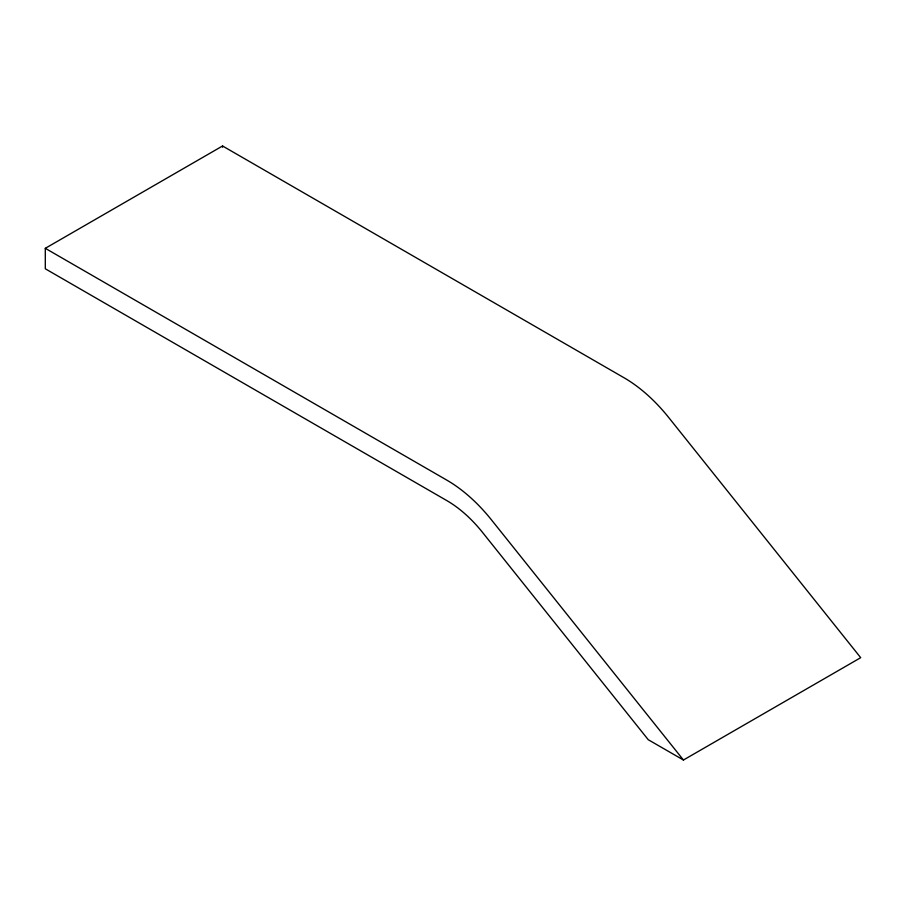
<?xml version="1.0" encoding="UTF-8"?>
<svg xmlns="http://www.w3.org/2000/svg" width="906" height="906" viewBox="0 0 906 906"><rect width="100%" height="100%" fill="white"/><g stroke="black" fill="none" stroke-linecap="round" stroke-linejoin="round"><path stroke-width="1.36" d="M45.3 248.323L222.559 145.979L624.03 377.757A125.345 72.367 60 0 1 668.685 417.485L860.7 657.677L683.441 760.021L648.254 739.715L482.49 532.354A100.272 57.893 60 0 0 446.76 500.565L45.3 268.788L45.3 248.323L446.76 480.101A125.345 72.367 60 0 1 491.426 519.829L683.441 760.021M222.559 145.979L222.559 147.259"/></g></svg>
